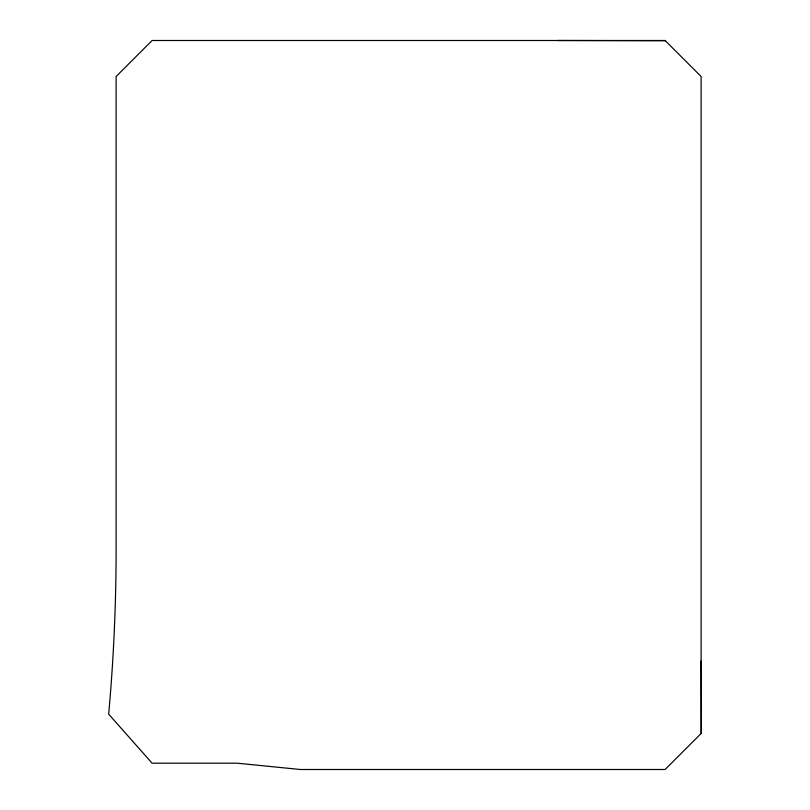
<?xml version="1.0" encoding="UTF-8"?>
<svg xmlns="http://www.w3.org/2000/svg" width="810" height="810" viewBox="0 0 810 810"><rect width="100%" height="100%" fill="white"/><g stroke="black" fill="none" stroke-linecap="round" stroke-linejoin="round"><path stroke-width="1.21" d="M557.543 40.5L665.324 40.713M701.116 661.071L701.328 733.283L665.111 769.5L300.358 769.5L237.35 763.202L152.108 763.202L108.672 714.157A1836.007 1836.007 0 0 0 116.114 549.038L116.114 76.504L152.108 40.5L665.111 40.5L701.116 76.504L701.116 733.495"/></g></svg>
